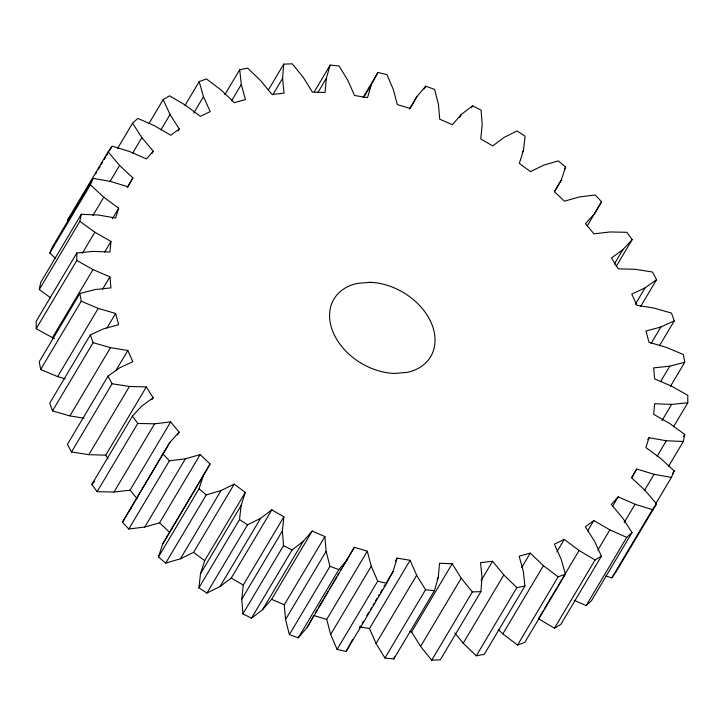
<?xml version="1.0" encoding="UTF-8"?>
<svg xmlns="http://www.w3.org/2000/svg" width="724" height="724" viewBox="0 0 724 724"><rect width="100%" height="100%" fill="white"/><g stroke="black" fill="none" stroke-linecap="round" stroke-linejoin="round"><path stroke-width="1.09" d="M54.363 338.669L36.2 328.687L36.2 321.203L76.807 252.966L92.98 251.373L109.939 252.024L110.962 241.445L94.844 232.223L79.875 221.336L81.287 214.268L98.274 215.028L115.641 218.024L118.682 208.186L103.785 197.218L90.4 184.837L93.179 178.357L110.555 181.462L127.904 186.738L132.89 177.869L119.587 165.425L108.111 151.859L112.193 146.139L129.533 151.506L146.429 158.918L153.244 151.253L141.859 137.632L132.564 123.216L137.859 118.392L154.728 125.895L170.764 135.261L179.235 128.981L170.05 114.528L163.181 99.613L169.543 95.803L185.534 105.252L200.313 116.347L210.222 111.614L203.471 96.681L199.181 81.631L206.458 78.925L221.173 90.093L234.341 102.645L245.454 99.568L241.291 84.518L239.698 69.712L247.708 68.183L260.794 80.789L272.016 94.482L284.052 93.143L282.586 78.355L283.718 64.146L292.279 63.83L303.401 77.568L312.397 92.075L325.067 92.491L326.334 78.328L330.171 65.088L339.058 65.984L347.945 80.518L354.507 95.468L367.493 97.65L371.457 84.455L377.91 72.49L386.906 74.581L393.34 89.55L397.295 104.591L410.282 108.464L416.852 96.573L425.757 86.183L434.635 89.423L438.463 104.455L439.721 119.207L452.391 124.691L461.396 114.383L472.528 105.822L481.08 110.129L482.202 124.863L480.727 138.963L492.763 145.913L503.995 137.451L517.081 130.935L525.09 136.203L523.488 150.266L519.316 163.362L530.421 171.624L543.588 165.208L558.313 160.9L565.589 166.991L561.29 180.041L554.521 191.824L564.43 201.182L579.218 196.973L595.219 194.973L601.572 201.752L594.685 213.462L585.499 223.635L593.952 233.852L609.997 231.961L626.875 232.314L632.161 239.608L616.142 266.513M36.2 328.687L76.807 260.459L76.807 252.966M673.501 426.825L687.8 402.797L687.8 395.313L671.628 386.182L654.677 378.933L653.654 367.882L669.791 366.172L684.759 362.253L683.347 354.534L666.37 347.384L649.003 342.289L645.971 331.031L660.876 327.004L674.27 320.859L671.492 313.094L654.116 308.098L636.767 305.284L631.79 294.098L645.102 287.853L656.587 279.636L652.505 272.016L635.174 269.31L618.269 268.839L611.463 258.006L622.857 249.699L632.161 239.608M409.494 631.853L411.603 631.925L420.599 646.432L431.721 660.17L440.283 659.845L480.881 591.617L482.021 577.417L480.555 562.629L492.591 561.281L503.814 574.974L516.891 587.589L524.909 586.06L523.316 571.245L519.153 556.204L530.267 553.127L543.425 565.67L558.141 576.847L565.426 574.141L561.136 559.091L554.376 544.158L564.295 539.416L579.073 550.511L595.065 559.969L601.427 556.159L594.558 541.235L585.372 526.782L593.834 520.511L609.88 529.878L626.749 537.38L632.034 532.556L622.749 518.131L611.364 504.51L618.169 496.854L635.075 504.257L652.414 509.633L656.496 503.913L645.021 490.338L631.708 477.894L636.704 469.034L654.053 474.301L671.419 477.406L674.207 470.935L660.822 458.554L645.917 447.586L648.966 437.739L666.333 440.735L683.32 441.504L684.723 434.436L669.763 423.54L653.636 414.318L654.668 403.748L671.619 404.399L687.8 402.797M395.394 561.01L397.114 558.123L410.101 560.295L369.493 628.532L376.055 643.482L384.942 658.016L393.829 658.912L434.427 590.684L438.273 577.435L439.54 563.272L452.21 563.697L461.206 578.195L472.329 591.933L480.881 591.617M397.114 558.123L393.141 571.317L386.697 583.282L377.702 581.182L371.258 566.213L367.312 551.181L354.317 547.299L307.148 627.427L298.243 637.817L289.365 634.577L329.972 566.349L326.135 551.317L324.886 536.565L312.216 531.081L271.609 599.309L262.604 609.617L251.472 618.178L242.92 613.871L241.798 599.137L243.273 585.037L283.88 516.809L271.844 509.85L260.613 518.321L247.527 524.828L206.919 593.065L198.91 587.798L200.512 573.734L204.684 560.638L245.291 492.401L234.187 484.148L221.01 490.555L206.286 494.872L165.687 563.1L158.411 557.009L162.71 543.959L210.078 463.948L200.177 454.591L185.389 458.799L169.389 460.799L128.782 529.027L122.428 522.248L169.914 442.31L179.109 432.137L170.656 421.911L154.61 423.812L137.732 423.45L132.447 416.164L141.75 406.074L153.144 397.757L146.338 386.924L129.433 386.462L112.093 383.756L108.012 376.127L119.505 367.91L132.818 361.665L127.831 350.479L110.491 347.665L93.115 342.678L90.337 334.904L103.731 328.759L118.636 324.741L115.596 313.483L98.238 308.388L81.251 301.238L79.848 293.519L94.817 289.591L110.944 287.89L109.93 276.83L92.98 269.59L76.807 260.459M242.92 613.871L283.527 545.634L282.396 530.909L283.88 516.809M198.91 587.798L239.508 519.561L241.119 505.506L245.291 492.401M50.716 297.899L39.277 289.564L40.68 282.496L81.287 214.268M393.829 658.912L394.417 656.876M158.411 557.009L199.019 488.772L203.317 475.722L210.078 463.948M55.305 258.169L49.793 253.065L52.581 246.594L93.179 178.357M367.312 551.181L326.705 619.409L330.66 634.45L337.094 649.419L346.09 651.51L352.543 639.545M307.148 627.427L313.718 615.536L326.705 619.409M122.428 522.248L169.914 442.31M108.111 151.859L67.504 220.087L71.585 214.367M73.875 210.521L75.595 207.643M76.735 205.716L77.884 203.797M81.884 197.073L83.025 195.145M84.744 192.267L86.455 189.38M95.604 174.004L96.754 172.086M98.464 169.199L100.184 166.321M101.324 164.393L102.473 162.475M104.184 159.588L105.333 157.669M106.473 155.75L107.623 153.823M109.333 150.945L111.623 147.099M49.793 253.065L90.4 184.837M117.695 148.203L132.564 123.216M39.277 289.564L79.875 221.336M109.867 181.76L119.587 165.425M92.916 215.481L103.785 197.218M148.882 123.641L163.181 99.613M132.709 153.008L141.859 137.632M82.265 253.364L94.844 232.223M160.9 129.904L170.05 114.528M127.171 187.48L132.89 177.869M112.392 218.757L118.682 208.186M152.103 153.171L153.244 151.253M184.882 105.659L199.181 81.631M52.372 337.818L92.98 269.59M79.848 293.519L39.241 361.747L40.653 369.466L57.63 376.616L65.223 378.851M104.672 252.015L110.962 241.445M178.095 130.908L179.235 128.981M40.653 369.466L81.251 301.238M193.742 113.016L203.471 96.681M102.491 289.329L109.93 276.83M224.829 94.699L239.698 69.712M57.63 376.616L98.238 308.388M90.337 334.904L49.73 403.141L52.508 410.906L69.884 415.902L83.975 418.182M231.571 100.853L241.291 84.518M52.508 410.906L93.115 342.678M107.016 327.9L115.596 313.483M69.884 415.902L110.491 347.665M268.278 90.102L283.718 64.146M272.858 94.69L282.586 78.355M108.012 376.127L67.413 444.364L71.495 451.984L88.826 454.69L105.731 455.161L108.003 458.772M115.822 370.661L127.831 350.479M71.495 451.984L112.093 383.756M88.826 454.69L129.433 386.462M314.162 91.993L330.171 65.088M317.755 92.744L326.334 78.328M105.731 455.161L146.338 386.924M170.656 421.911L130.048 490.148L114.003 492.039L97.125 491.686L91.839 484.392L132.447 416.164M97.125 491.686L137.732 423.45M151.995 399.684L153.144 397.757M114.003 492.039L154.61 423.812M363.041 97.478L377.91 72.49M364.027 96.944L371.457 84.455M177.398 435.015L179.109 432.137M128.782 529.027L144.782 527.027L185.389 458.799M144.782 527.027L159.57 522.819L200.177 454.591M409.422 109.062L416.852 96.573M424.038 89.061L425.757 86.183M162.71 543.959L203.317 475.722M165.687 563.1L180.412 558.792L221.01 490.555M180.412 558.792L193.58 552.376L234.187 484.148M459.686 117.261L461.396 114.383M471.387 107.749L472.528 105.822M200.512 573.734L241.119 505.506M206.919 593.065L220.006 586.549L260.613 518.321M220.006 586.549L231.237 578.087L271.844 509.85M241.798 599.137L282.396 530.909M522.339 152.185L523.488 150.266M251.472 618.178L292.08 549.941L303.211 541.389L312.216 531.081M262.604 609.617L303.211 541.389M289.365 634.577L285.537 619.545L284.279 604.793L324.886 536.565M285.537 619.545L326.135 551.317M564.449 168.918L565.589 166.991M554.43 191.57L561.29 180.041M298.243 637.817L338.85 569.589L347.755 559.199M315.429 612.649L317.148 609.771M318.288 607.843L322.868 600.16M324.008 598.232L328.008 591.508M329.158 589.589L330.868 586.702M332.017 584.784L336.588 577.091M337.737 575.173L338.877 573.254M340.597 570.367L341.737 568.449M342.877 566.521L354.317 547.299M330.66 634.45L371.258 566.213M587.255 225.951L601.572 201.752M337.094 649.419L377.702 581.182M359.403 628.016L360.543 626.097M362.262 623.21L363.403 621.292M366.842 615.527L368.552 612.64M370.272 609.753L371.412 607.834M373.132 604.947L374.272 603.029M375.412 601.11L377.132 598.223M378.272 596.304L379.421 594.377M380.562 592.458L382.281 589.571M383.992 586.693L385.141 584.766M386.851 581.888L393.141 571.317M346.09 651.51L386.697 583.282M376.055 643.482L416.662 575.254L410.101 560.295M614.278 264.115L622.857 249.699M384.942 658.016L425.549 589.789L416.662 575.254M437.124 579.363L438.273 577.435M411.603 631.925L452.21 563.697M420.599 646.432L461.206 578.195M635.373 304.198L645.102 287.853M640.577 306.551L656.587 279.636M431.721 660.17L472.329 591.933M481.152 580.503L492.591 561.281M524.909 586.06L484.302 654.288L476.292 655.817L463.206 643.211L503.814 574.974M651.148 343.339L660.876 327.004M521.687 567.535L530.267 553.127M659.401 345.846L674.27 320.859M476.292 655.817L516.891 587.589M565.426 574.141L524.819 642.369L517.542 645.075L502.827 633.907L543.425 565.67M556.856 551.914L564.295 539.416M660.632 381.548L669.791 366.172M670.46 386.281L684.759 362.253M517.542 645.075L558.141 576.847M587.544 531.081L593.834 520.511M543.045 611.056L538.466 618.749L554.457 628.197L560.819 624.387L601.427 556.159M544.186 609.137L556.774 587.997M557.914 586.069L579.073 550.511M647.826 439.667L648.966 437.739M661.899 420.734L671.619 404.399M612.45 506.465L618.169 496.854M631.554 477.686L636.704 469.034M597.87 550.059L609.88 529.878M554.457 628.197L595.065 559.969M657.184 456.12L666.333 440.735M624.206 522.52L635.075 504.257M644.324 490.637L654.053 474.301M683.583 436.355L684.723 434.436M668.451 466.491L683.32 441.504M574.232 600.314L586.141 605.608L626.749 537.38M632.034 532.556L591.436 600.784L586.141 605.608M672.487 473.813L674.207 470.935M655.41 504.32L671.419 477.406M605.689 575.969L611.807 577.861L652.414 509.633M656.496 503.913L615.889 572.141L611.807 577.861M129.315 510.538L131.433 508.194M91.839 484.392L94.708 481.288M425.549 589.789L434.427 590.684M359.756 626.903L369.493 628.532M329.972 566.349L338.85 569.589M271.609 599.309L284.279 604.793M283.527 545.634L292.08 549.941M231.237 578.087L243.273 585.037M239.508 519.561L247.527 524.828M193.58 552.376L204.684 560.638M199.019 488.772L206.286 494.872M159.57 522.819L169.479 532.176M498.175 629.473L502.827 633.907M163.036 454.02L169.389 460.799M130.048 490.148L137.098 498.664M454.79 632.939L463.206 643.211M370.009 282.315L357.149 283.428A56.273 41.159 30.8 0 0 333.058 332.153A56.273 41.159 30.8 0 0 394.598 373.448L407.449 372.335A56.273 41.159 30.8 0 0 431.549 323.619A56.273 41.159 30.8 0 0 370.009 282.315"/></g></svg>
